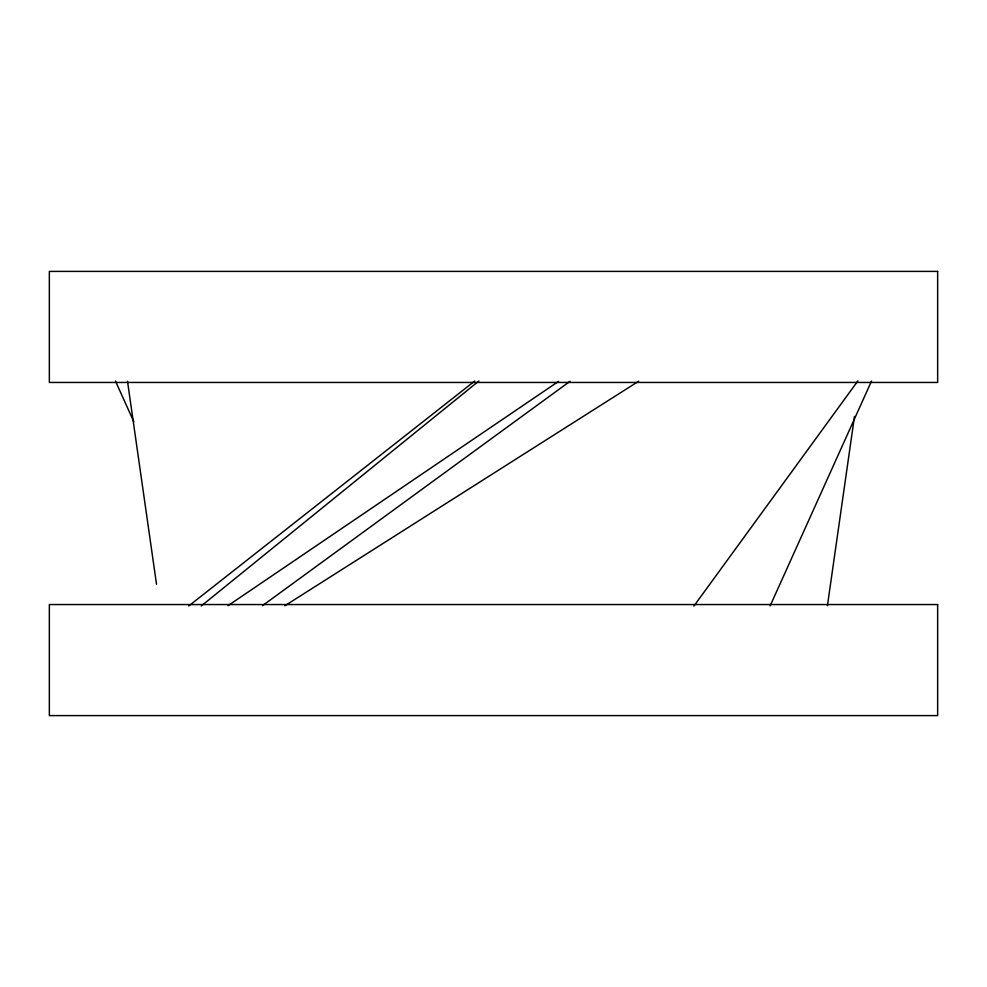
<?xml version="1.0" encoding="UTF-8"?>
<svg xmlns="http://www.w3.org/2000/svg" width="987" height="987" viewBox="0 0 987 987"><rect width="100%" height="100%" fill="white"/><g stroke="black" fill="none" stroke-linecap="round" stroke-linejoin="round"><path stroke-width="1.48" d="M827.427 605.697L854.483 416.415M770.107 605.956L871.546 381.044M693.873 606.104L857.9 380.896M201.237 606.006L478.892 380.994M188.727 605.981L474.759 381.019M262.456 605.685L570.005 381.315M228.071 605.636L558.593 381.364M284.824 605.784L638.688 381.216M115.454 381.044L133.837 421.807M127.508 381.303L156.526 584.316M937.65 271.4L49.35 271.4L49.35 382.45L937.65 382.45L937.65 271.4M937.65 604.55L49.35 604.55L49.35 715.6L937.65 715.6L937.65 604.55"/></g></svg>
